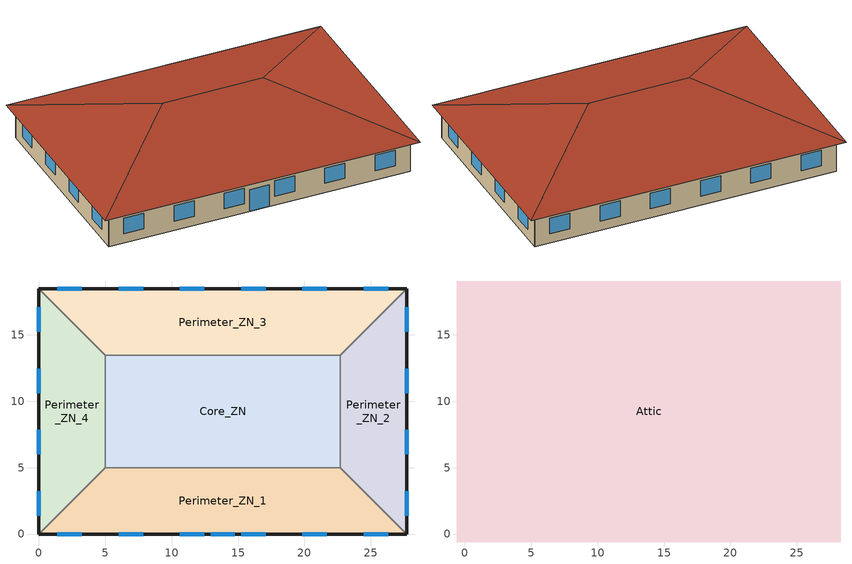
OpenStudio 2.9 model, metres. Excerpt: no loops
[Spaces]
Perimeter_ZN_1
 floor ground: 22.69,5 27.69,0 0,0 5,5 z0
 wall outside: 0,0 27.69,0 z0:3.05
 wall to Perimeter_ZN_4: 5,5 0,0 z0:3.05
 wall to Core_ZN: 22.69,5 5,5 z0:3.05
 wall to Perimeter_ZN_2: 27.69,0 22.69,5 z0:3.05
 window: 1.39,0 3.22,0 / 19.85,0 21.68,0 / 15.24,0 17.07,0 / 6.01,0 7.84,0 / 10.62,0 12.45,0 / 24.47,0 26.3,0 z0.9:2.42; 12.93,0 14.76,0 z0:2.13
Perimeter_ZN_2
 floor ground: 27.69,18.46 27.69,0 22.69,5 22.69,13.46 z0
 wall outside: 27.69,0 27.69,18.46 z0:3.05
 wall to Perimeter_ZN_3: 27.69,18.46 22.69,13.46 z0:3.05
 wall to Core_ZN: 22.69,13.46 22.69,5 z0:3.05
 window: 27.69,1.39 27.69,3.22 / 27.69,10.62 27.69,12.45 / 27.69,15.24 27.69,17.07 / 27.69,6.01 27.69,7.84 z0.9:2.42
Perimeter_ZN_3
 floor ground: 27.69,18.46 22.69,13.46 5,13.46 0,18.46 z0
 wall outside: 27.69,18.46 0,18.46 z0:3.05
 wall to Core_ZN: 5,13.46 22.69,13.46 z0:3.05
 wall to Perimeter_ZN_4: 0,18.46 5,13.46 z0:3.05
 window: 21.68,18.46 19.85,18.46 / 7.84,18.46 6.01,18.46 / 17.07,18.46 15.24,18.46 / 12.45,18.46 10.62,18.46 / 26.3,18.46 24.47,18.46 / 3.22,18.46 1.39,18.46 z0.9:2.42
Perimeter_ZN_4
 floor ground: 0,18.46 5,13.46 5,5 0,0 z0
 wall outside: 0,18.46 0,0 z0:3.05
 wall to Core_ZN: 5,5 5,13.46 z0:3.05
 window: 0,3.22 0,1.39 / 0,12.45 0,10.62 / 0,7.84 0,6.01 / 0,17.07 0,15.24 z0.9:2.42
Core_ZN
 floor ground: 22.69,13.46 22.69,5 5,5 5,13.46 z0
Attic
 floor outside: 28.29,19.06 27.69,18.46 0,18.46 -0.6,19.06 z3.05; -0.6,19.06 0,18.46 0,0 -0.6,-0.6 z3.05; 28.29,19.06 28.29,-0.6 27.69,0 27.69,18.46 z3.05; 27.69,0 28.29,-0.6 -0.6,-0.6 0,0 z3.05
 floor to Perimeter_ZN_4: 0,18.46 5,13.46 5,5 0,0 z3.05
 floor to Perimeter_ZN_1: 22.69,5 27.69,0 0,0 5,5 z3.05
 floor to Perimeter_ZN_2: 27.69,18.46 27.69,0 22.69,5 22.69,13.46 z3.05
 floor to Core_ZN: 22.69,13.46 22.69,5 5,5 5,13.46 z3.05
 floor to Perimeter_ZN_3: 27.69,18.46 22.69,13.46 5,13.46 0,18.46 z3.05
 roof outside: 18.46,9.23,6.33 28.29,-0.6,3.05 28.29,19.06,3.05; 18.46,9.23,6.33 28.29,19.06,3.05 -0.6,19.06,3.05 9.23,9.23,6.33; 9.23,9.23,6.33 -0.6,-0.6,3.05 28.29,-0.6,3.05 18.46,9.23,6.33; 9.23,9.23,6.33 -0.6,19.06,3.05 -0.6,-0.6,3.05
[Site]
Chicago Ohare Intl Ap_IL_USA: Latitude {deg}=41.98; Longitude {deg}=-87.92; Time Zone {hr}=-6; Elevation {m}=201; Terrain=City
[Building]
-SmallOffice-ASHRAE 169-2006-5A created: 2020-04-09 16:01:02 -0600: North Axis {deg}=0; Default Construction Set=Res 90.1-2010 - Office - ASHRAE 169-2013-5A; Standards Number of Stories=1; Standards Number of Above Ground Stories=1; Standards Building Type=Office
[ClimateZones]
Climate Zone Institution Name 1=ASHRAE; Climate Zone Document Name 1=ANSI/ASHRAE Standard 169; Climate Zone Document Year 1=2006; Climate Zone Value 1=5A; Climate Zone Institution Name 2=CEC; Climate Zone Document Name 2=California Climate Zone Descriptions; Climate Zone Document Year 2=1995
[Site:WaterMainsTemperature]
Calculation Method=Correlation; Annual Average Outdoor Air Temperature {C}=9.925; Maximum Difference In Monthly Average Outdoor Air Temperatures {deltaC}=28.7
[SizingPeriod:DesignDay] Barometric Pressure {Pa}=98934; Sky Clearness=0; Rain Indicator=0; Snow Indicator=0; Day of Month=21; Daylight Saving Time Indicator=0; Humidity Indicating Type=Wetbulb; Dry-Bulb Temperature Range Modifier Type=DefaultMultipliers
Name | Maximum Dry-Bulb Temperature {C} | Daily Dry-Bulb Temperature Range {deltaC} | Humidity Indicating Conditions at Maximum Dry-Bulb | Wind Speed {m/s} | Wind Direction {deg} | Month | Day Type | Solar Model Indicator | ASHRAE Taub | ASHRAE Taud
Chicago Ohare Intl Ap Ann Clg .4% Condns DB=>MWB | 33.3 | 10.5 | 23.7 | 5.2 | 230 | 7 | SummerDesignDay | ASHRAETau | 0.455 | 2.05
Chicago Ohare Intl Ap Ann Htg 99.6% Condns DB | -20 | 0 | -20 | 4.9 | 270 | 1 | WinterDesignDay | ASHRAEClearSky
[Site:GroundTemperature:BuildingSurface]
19.527, 19.502, 19.536, 19.598, 20.002, 21.64, 22.225, 22.375, 21.449, 20.121, 19.802, 19.633
[Material:NoMass] Thermal Absorptance=0.9; Solar Absorptance=0.7
Name | Roughness | Thermal Resistance {m2-K/W} | Visible Absorptance
CP02 CARPET PAD | VeryRough | 0.21648 | 0.8
Typical Carpet Pad | Smooth | 0.21648 | 0.8
Typical Insulation R-10.94 | Smooth | 1.92744 | 0.7
Typical Insulation R-8.72 | Smooth | 1.53614 | 0.7
Typical Insulation R-19.72 | Smooth | 3.4722 | 0.7
Typical Insulation R-0.58 1 | Smooth | 0.101875 | 0.7
Typical Insulation R-1.15 1 | Smooth | 0.202527 | 0.7
[Material]
Name | Roughness | Thickness {m} | Conductivity {W/m-K} | Density {kg/m3} | Specific Heat {J/kg-K} | Thermal Absorptance | Solar Absorptance | Visible Absorptance
100mm Normalweight concrete floor | MediumSmooth | 0.1016 | 2.31 | 2322 | 832
G01 13mm gypsum board | Smooth | 0.0127 | 0.16 | 800 | 1090 | 0.9 | 0.7 | 0.5
4 in. Normalweight Concrete Floor | MediumRough | 0.1016 | 2.31 | 2322 | 832 | 0.9 | 0.7 | 0.7
6 in. Normalweight Concrete Floor | MediumRough | 0.1524 | 2.31 | 2322 | 832 | 0.9 | 0.7 | 0.7
8 in. Concrete Block Basement Wall | MediumRough | 0.2032 | 1.326 | 1842 | 912 | 0.9 | 0.7 | 0.7
F08 Metal surface; Metal Roof Surface | Smooth | 0.0008 | 45.28 | 7824 | 500 | 0.9 | 0.7 | 0.7
G05 25mm wood | MediumSmooth | 0.0254 | 0.15 | 608 | 1630 | 0.9 | 0.5 | 0.5
Std Wood 6inch | MediumSmooth | 0.15 | 0.12 | 540 | 1210 | 0.9 | 0.7 | 0.7
1IN Stucco | Smooth | 0.0253 | 0.6918 | 1858 | 837 | 0.9 | 0.7 | 0.92
8IN CONCRETE HW RefBldg | Rough | 0.2032 | 1.311 | 2240 | 836.8 | 0.9 | 0.7 | 0.7
1/2IN Gypsum | Smooth | 0.0127 | 0.16 | 784.9 | 830 | 0.9 | 0.4 | 0.4
Roof Membrane | VeryRough | 0.0095 | 0.16 | 1121.29 | 1460 | 0.9 | 0.7 | 0.7
[Construction]
Typical Interior Floor: 100mm Normalweight concrete floor, CP02 CARPET PAD
Typical Interior Wall: G01 13mm gypsum board, G01 13mm gypsum board
Typical Interior Ceiling: CP02 CARPET PAD, 100mm Normalweight concrete floor
Typical Insulated Carpeted 6in Slab Floor: 6 in. Normalweight Concrete Floor, Typical Carpet Pad
Typical Insulated Basement Mass Wall: 8 in. Concrete Block Basement Wall
U 0.52 SHGC 0.40 Dbl Ref-D Clr 6mm/13mm Air: REF D CLEAR 6MM, AIR 13MM, CLEAR 6MM
U 0.72 SHGC 0.25 Sgl Ref-B-M Tint 6mm: REF B TINT MID 6MM
U 1.17 SHGC 0.49 Sgl Ref-D Clr 6mm: REF D CLEAR 6MM
Typical Interior Window: Clear 3mm
Typical Interior Door; Typical Interior Partition: G05 25mm wood
InteriorFurnishings: Std Wood 6inch
Typical Insulated Exterior Mass Floor R-13.51: Typical Insulation R-10.94, 4 in. Normalweight Concrete Floor, Typical Carpet Pad
Typical Insulated Exterior Mass Wall R-11.11: 1IN Stucco, 8IN CONCRETE HW RefBldg, Typical Insulation R-8.72, 1/2IN Gypsum
Typical IEAD Roof R-20.83: Roof Membrane, Typical Insulation R-19.72, Metal Roof Surface
Typical Insulated Metal Door R-1.43 1: F08 Metal surface, Typical Insulation R-0.58 1
Typical Overhead Door R-2.0 1: Typical Insulation R-1.15 1
[WindowMaterial:Glazing] Optical Data Type=SpectralAverage; Infrared Transmittance at Normal Incidence=0; Front Side Infrared Hemispherical Emissivity=0.84; Conductivity {W/m-K}=0.9; Dirt Correction Factor for Solar and Visible Transmittance=1; Solar Diffusing=No
Name | Thickness {m} | Solar Transmittance at Normal Incidence | Front Side Solar Reflectance at Normal Incidence | Back Side Solar Reflectance at Normal Incidence | Visible Transmittance at Normal Incidence | Front Side Visible Reflectance at Normal Incidence | Back Side Visible Reflectance at Normal Incidence | Back Side Infrared Hemispherical Emissivity
REF D CLEAR 6MM | 0.006 | 0.429 | 0.308 | 0.379 | 0.334 | 0.453 | 0.505 | 0.82
CLEAR 6MM | 0.006 | 0.775 | 0.071 | 0.071 | 0.881 | 0.08 | 0.08 | 0.84
REF B TINT MID 6MM | 0.006 | 0.1 | 0.11 | 0.41 | 0.13 | 0.1 | 0.32 | 0.45
Clear 3mm | 0.003 | 0.837 | 0.075 | 0.075 | 0.898 | 0.081 | 0.081 | 0.84
[WindowMaterial:Gas]
AIR 13MM: Gas Type=Air; Thickness {m}=0.0127
[DefaultConstructionSet]
Res 90.1-2010 - Office - ASHRAE 169-2013-5A: Default Exterior Surface Constructions=Default Surface Constructions 7; Default Interior Surface Constructions=Default Surface Constructions 8; Default Ground Contact Surface Constructions=Default Surface Constructions 9; Default Exterior SubSurface Constructions=Default Sub Surface Constructions 5; Default Interior SubSurface Constructions=Default Sub Surface Constructions 6; Interior Partition Construction=Typical Interior Partition
[DefaultSurfaceConstructions]
Name | Floor Construction | Wall Construction | Roof Ceiling Construction
Default Surface Constructions 7 | Typical Insulated Exterior Mass Floor R-13.51 | Typical Insulated Exterior Mass Wall R-11.11 | Typical IEAD Roof R-20.83
Default Surface Constructions 8 | Typical Interior Floor | Typical Interior Wall | Typical Interior Ceiling
Default Surface Constructions 9 | Typical Insulated Carpeted 6in Slab Floor | Typical Insulated Basement Mass Wall
[DefaultSubSurfaceConstructions]
Name | Fixed Window Construction | Operable Window Construction | Door Construction | Glass Door Construction | Overhead Door Construction | Skylight Construction | Tubular Daylight Dome Construction | Tubular Daylight Diffuser Construction
Default Sub Surface Constructions 5 | U 0.52 SHGC 0.40 Dbl Ref-D Clr 6mm/13mm Air | U 0.52 SHGC 0.40 Dbl Ref-D Clr 6mm/13mm Air | Typical Insulated Metal Door R-1.43 1 | U 0.72 SHGC 0.25 Sgl Ref-B-M Tint 6mm | Typical Overhead Door R-2.0 1 | U 1.17 SHGC 0.49 Sgl Ref-D Clr 6mm | Typical Interior Window | Typical Interior Window
Default Sub Surface Constructions 6 | Typical Interior Window | Typical Interior Window | Typical Interior Door
[Space]
Name | Space Type | Building Story | Thermal Zone | Part of Total Floor Area
Perimeter_ZN_1 | Office WholeBuilding - Sm Office - 90.1-2010 | Building Story 1 | Perimeter_ZN_1 ZN | Yes
Attic | Office Attic - 90.1-2010 |  | Attic ZN | No
Perimeter_ZN_2 | Office WholeBuilding - Sm Office - 90.1-2010 | Building Story 1 | Perimeter_ZN_2 ZN | Yes
Perimeter_ZN_3 | Office WholeBuilding - Sm Office - 90.1-2010 | Building Story 1 | Perimeter_ZN_3 ZN | Yes
Perimeter_ZN_4 | Office WholeBuilding - Sm Office - 90.1-2010 | Building Story 1 | Perimeter_ZN_4 ZN | Yes
Core_ZN | Office WholeBuilding - Sm Office - 90.1-2010 | Building Story 1 | Core_ZN ZN | Yes
[BuildingStory]
Building Story 1: Nominal Z Coordinate {m}=0
[SpaceType] Standards Building Type=Office
Name | Default Schedule Set | Design Specification Outdoor Air Object | Standards Space Type
Office WholeBuilding - Sm Office - 90.1-2010 | Office WholeBuilding - Sm Office Schedule Set | Office WholeBuilding - Sm Office Ventilation | WholeBuilding - Sm Office
Office Attic - 90.1-2010 | Office Attic Schedule Set | Office Attic Ventilation | Attic
[Lights:Definition]
Office WholeBuilding - Sm Office Lights Definition 1: Design Level Calculation Method=Watts/Area; Watts per Space Floor Area {W/m2}=9.68752; Fraction Radiant=0.7; Fraction Visible=0.2
[ThermalZone] Use Ideal Air Loads=No
Name | Thermostat | Primary Daylighting Control | Fraction of Zone Controlled by Primary Daylighting Control | Secondary Daylighting Control | Fraction of Zone Controlled by Secondary Daylighting Control
Attic ZN
Core_ZN ZN | Office WholeBuilding - Sm Office - 90.1-2010 Thermostat 6
Perimeter_ZN_1 ZN | Office WholeBuilding - Sm Office - 90.1-2010 Thermostat 7 | Perimeter_ZN_1 Daylt Sensor 1 | 0.02 | Perimeter_ZN_1 Daylt Sensor 2 | 0.1
Perimeter_ZN_2 ZN | Office WholeBuilding - Sm Office - 90.1-2010 Thermostat 9 | Perimeter_ZN_2 Daylt Sensor 1 | 0.06 | Perimeter_ZN_2 Daylt Sensor 2 | 0.15
Perimeter_ZN_3 ZN | Office WholeBuilding - Sm Office - 90.1-2010 Thermostat 5 | Perimeter_ZN_3 Daylt Sensor 1 | 0.1 | Perimeter_ZN_3 Daylt Sensor 2 | 0.02
Perimeter_ZN_4 ZN | Office WholeBuilding - Sm Office - 90.1-2010 Thermostat 8 | Perimeter_ZN_4 Daylt Sensor 1 | 0.06 | Perimeter_ZN_4 Daylt Sensor 2 | 0.15
[Sizing:Zone]
Attic ZN: Zone Cooling Design Supply Air Temperature Input Method=SupplyAirTemperature; Zone Cooling Design Supply Air Temperature {C}=14; Zone Cooling Design Supply Air Temperature Difference {deltaC}=11.11; Zone Heating Design Supply Air Temperature Input Method=SupplyAirTemperature; Zone Heating Design Supply Air Temperature {C}=40; Zone Heating Design Supply Air Temperature Difference {deltaC}=11.11; Zone Cooling Design Supply Air Humidity Ratio {kg-H2O/kg-air}=0.0085; Zone Heating Design Supply Air Humidity Ratio {kg-H2O/kg-air}=0.008; Cooling Design Air Flow Method=DesignDay; Heating Design Air Flow Method=DesignDay; Account for Dedicated Outdoor Air System=No; Dedicated Outdoor Air System Control Strategy=NeutralSupplyAir; Dedicated Outdoor Air Low Setpoint Temperature for Design {C}=autosize; Dedicated Outdoor Air High Setpoint Temperature for Design {C}=autosize
[AvailabilityManager:NightCycle] Control Type=CycleOnAny; Thermostat Tolerance {deltaC}=1; Cycling Run Time {s}=1800
Availability Manager Night Cycle 1; Availability Manager Night Cycle 2; Availability Manager Night Cycle 3; Availability Manager Night Cycle 4; Availability Manager Night Cycle 5; Availability Manager Night Cycle 6
[InternalMass:Definition]
Internal Mass Definition 1: Construction=InteriorFurnishings; Design Level Calculation Method=SurfaceArea/Area; Surface Area per Space Floor Area=2
[InternalMass] Internal Mass Definition=Internal Mass Definition 1; Multiplier=1
Name | Space or SpaceType
Perimeter_ZN_1 Mass | Perimeter_ZN_1
Attic Mass | Attic
Perimeter_ZN_2 Mass | Perimeter_ZN_2
Perimeter_ZN_3 Mass | Perimeter_ZN_3
Perimeter_ZN_4 Mass | Perimeter_ZN_4
Core_ZN Mass | Core_ZN
[Exterior:Lights:Definition]
Name | Design Level {W}
Occ Sensing Exterior Lights Def | 861.3
NonDimming Exterior Lights Def | 50.7
[Exterior:Lights] Control Option=AstronomicalClock
Name | Exterior Lights Definition | Schedule
Occ Sensing Exterior Lights Def | Occ Sensing Exterior Lights Def | OfficeSmall Exterior_lighting_schedule_b
NonDimming Exterior Lights Def | NonDimming Exterior Lights Def | OfficeSmall Exterior_lighting_schedule_a
[Daylighting:Control] Position Z-Coordinate {m}=0.762; Illuminance Setpoint {lux}=500; Lighting Control Type=Stepped; Minimum Input Power Fraction for Continuous Dimming Control=0.3; Minimum Light Output Fraction for Continuous Dimming Control=0.2; Number of Stepped Control Steps=3; Probability Lighting will be Reset When Needed in Manual Stepped Control=1; Maximum Allowable Discomfort Glare Index=22
Name | Space | Position X-Coordinate {m} | Position Y-Coordinate {m}
Perimeter_ZN_1 Daylt Sensor 1 | Perimeter_ZN_1 | 3.3236 | 1.6002
Perimeter_ZN_1 Daylt Sensor 2 | Perimeter_ZN_1 | 8.9611 | 1.6002
Perimeter_ZN_2 Daylt Sensor 1 | Perimeter_ZN_2 | 26.0898 | 3.3236
Perimeter_ZN_2 Daylt Sensor 2 | Perimeter_ZN_2 | 26.0898 | 9.23
Perimeter_ZN_3 Daylt Sensor 1 | Perimeter_ZN_3 | 13.8684 | 16.8598
Perimeter_ZN_3 Daylt Sensor 2 | Perimeter_ZN_3 | 24.3664 | 16.8598
Perimeter_ZN_4 Daylt Sensor 1 | Perimeter_ZN_4 | 1.6002 | 15.1364
Perimeter_ZN_4 Daylt Sensor 2 | Perimeter_ZN_4 | 1.6002 | 9.2446
[People:Definition]
Office WholeBuilding - Sm Office People Definition 1: Number of People Calculation Method=People/Area; People per Space Floor Area {person/m2}=0.0602779; Fraction Radiant=0.3
[People]
Office WholeBuilding - Sm Office People: People Definition=Office WholeBuilding - Sm Office People Definition 1; Space or SpaceType=Office WholeBuilding - Sm Office - 90.1-2010; Work Efficiency Schedule=Work Efficiency Schedule; Clothing Insulation Schedule=Clothing Schedule; Air Velocity Schedule=Air Velocity Schedule; Multiplier=1
[Lights]
Office WholeBuilding - Sm Office Lights: Lights Definition=Office WholeBuilding - Sm Office Lights Definition 1; Space or SpaceType=Office WholeBuilding - Sm Office - 90.1-2010; Fraction Replaceable=1
[ElectricEquipment:Definition]
Office WholeBuilding - Sm Office Elec Equip Definition 1: Design Level Calculation Method=Watts/Area; Watts per Space Floor Area {W/m2}=6.78126; Fraction Radiant=0.5
[ElectricEquipment]
Office WholeBuilding - Sm Office Elec Equip: Electric Equipment Definition=Office WholeBuilding - Sm Office Elec Equip Definition 1; Space or SpaceType=Office WholeBuilding - Sm Office - 90.1-2010
[DesignSpecification:OutdoorAir] Outdoor Air Flow per Person {m3/s-person}=0; Outdoor Air Flow Air Changes per Hour {1/hr}=0
Name | Outdoor Air Method | Outdoor Air Flow per Floor Area {m3/s-m2} | Outdoor Air Flow Rate {m3/s} | Outdoor Air Flow Rate Fraction Schedule
Office WholeBuilding - Sm Office Ventilation | Sum | 0.0004318 | 0 | Always On Schedule
Office Attic Ventilation |  | 0
[DefaultScheduleSet]
Name | Number of People Schedule | People Activity Level Schedule | Lighting Schedule | Electric Equipment Schedule | Infiltration Schedule
Office WholeBuilding - Sm Office Schedule Set | OfficeSmall BLDG_OCC_SCH | OfficeSmall ACTIVITY_SCH | OfficeSmall BLDG_LIGHT_SCH_2010 | OfficeSmall BLDG_EQUIP_SCH_2010 | OfficeSmall INFIL_QUARTER_ON_SCH
Office Attic Schedule Set |  |  |  |  | OfficeLarge INFIL_SCH_PNNL
[SpaceInfiltration:DesignFlowRate] Schedule=Always On Discrete; Design Flow Rate Calculation Method=Flow/ExteriorArea; Flow per Exterior Surface Area {m3/s-m2}=0.000569573; Constant Term Coefficient=0; Temperature Term Coefficient=0; Velocity Term Coefficient=0.224; Velocity Squared Term Coefficient=0
Name | Space or SpaceType
Perimeter_ZN_1 Infiltration | Perimeter_ZN_1
Perimeter_ZN_2 Infiltration | Perimeter_ZN_2
Perimeter_ZN_3 Infiltration | Perimeter_ZN_3
Perimeter_ZN_4 Infiltration | Perimeter_ZN_4
[ThermostatSetpoint:DualSetpoint]
Name | Heating Setpoint Temperature Schedule | Cooling Setpoint Temperature Schedule
Office WholeBuilding - Sm Office - 90.1-2010 Thermostat 5 | OfficeSmall HTGSETP_SCH_NO_OPTIMUM 1 | OfficeSmall CLGSETP_SCH_NO_OPTIMUM 1
Office WholeBuilding - Sm Office - 90.1-2010 Thermostat 6 | OfficeSmall HTGSETP_SCH_NO_OPTIMUM 2 | OfficeSmall CLGSETP_SCH_NO_OPTIMUM 2
Office WholeBuilding - Sm Office - 90.1-2010 Thermostat 7 | OfficeSmall HTGSETP_SCH_NO_OPTIMUM 3 | OfficeSmall CLGSETP_SCH_NO_OPTIMUM 3
Office WholeBuilding - Sm Office - 90.1-2010 Thermostat 8 | OfficeSmall HTGSETP_SCH_NO_OPTIMUM 4 | OfficeSmall CLGSETP_SCH_NO_OPTIMUM 4
Office WholeBuilding - Sm Office - 90.1-2010 Thermostat 9 | OfficeSmall HTGSETP_SCH_NO_OPTIMUM 5 | OfficeSmall CLGSETP_SCH_NO_OPTIMUM 5
[Schedule:Ruleset]
Name | Default Day Schedule | Summer Design Day Schedule | Winter Design Day Schedule
OfficeLarge INFIL_SCH_PNNL | OfficeLarge INFIL_SCH_PNNL Default | OfficeLarge INFIL_SCH_PNNL Summer Design Day | OfficeLarge INFIL_SCH_PNNL Winter Design Day
Clothing Schedule | Clothing Schedule Default Winter Clothes
Air Velocity Schedule | Air Velocity Schedule Default
Work Efficiency Schedule | Work Efficiency Schedule Default
OfficeSmall BLDG_OCC_SCH | OfficeSmall BLDG_OCC_SCH Default | OfficeSmall BLDG_OCC_SCH Summer Design Day | OfficeSmall BLDG_OCC_SCH Winter Design Day
OfficeSmall ACTIVITY_SCH | OfficeSmall ACTIVITY_SCH Default | OfficeSmall ACTIVITY_SCH Summer Design Day | OfficeSmall ACTIVITY_SCH Winter Design Day
OfficeSmall BLDG_LIGHT_SCH_2010 | OfficeSmall BLDG_LIGHT_SCH_2010 Default | OfficeSmall BLDG_LIGHT_SCH_2010 Summer Design Day | OfficeSmall BLDG_LIGHT_SCH_2010 Winter Design Day
OfficeSmall BLDG_EQUIP_SCH_2010 | OfficeSmall BLDG_EQUIP_SCH_2010 Default | OfficeSmall BLDG_EQUIP_SCH_2010 Summer Design Day | OfficeSmall BLDG_EQUIP_SCH_2010 Winter Design Day
OfficeSmall INFIL_QUARTER_ON_SCH | OfficeSmall INFIL_QUARTER_ON_SCH Default | OfficeSmall INFIL_QUARTER_ON_SCH Summer Design Day | OfficeSmall INFIL_QUARTER_ON_SCH Winter Design Day
OfficeSmall Exterior_lighting_schedule_b | OfficeSmall Exterior_lighting_schedule_b Default | OfficeSmall Exterior_lighting_schedule_b Summer Design Day | OfficeSmall Exterior_lighting_schedule_b Winter Design Day
OfficeSmall Exterior_lighting_schedule_a | OfficeSmall Exterior_lighting_schedule_a Default | OfficeSmall Exterior_lighting_schedule_a Summer Design Day | OfficeSmall Exterior_lighting_schedule_a Winter Design Day
Always On Schedule | Always Off Schedule Day
OfficeSmall HTGSETP_SCH_NO_OPTIMUM 1 | OfficeSmall HTGSETP_SCH_NO_OPTIMUM Default 1 | OfficeSmall HTGSETP_SCH_NO_OPTIMUM Summer Design Day 1 | OfficeSmall HTGSETP_SCH_NO_OPTIMUM Winter Design Day 1
OfficeSmall CLGSETP_SCH_NO_OPTIMUM 1 | OfficeSmall CLGSETP_SCH_NO_OPTIMUM Default 1 | OfficeSmall CLGSETP_SCH_NO_OPTIMUM Summer Design Day 1 | OfficeSmall CLGSETP_SCH_NO_OPTIMUM Winter Design Day 1
OfficeSmall HTGSETP_SCH_NO_OPTIMUM 2 | OfficeSmall HTGSETP_SCH_NO_OPTIMUM Default 2 | OfficeSmall HTGSETP_SCH_NO_OPTIMUM Summer Design Day 2 | OfficeSmall HTGSETP_SCH_NO_OPTIMUM Winter Design Day 2
OfficeSmall CLGSETP_SCH_NO_OPTIMUM 2 | OfficeSmall CLGSETP_SCH_NO_OPTIMUM Default 2 | OfficeSmall CLGSETP_SCH_NO_OPTIMUM Summer Design Day 2 | OfficeSmall CLGSETP_SCH_NO_OPTIMUM Winter Design Day 2
OfficeSmall HTGSETP_SCH_NO_OPTIMUM 3 | OfficeSmall HTGSETP_SCH_NO_OPTIMUM Default 3 | OfficeSmall HTGSETP_SCH_NO_OPTIMUM Summer Design Day 3 | OfficeSmall HTGSETP_SCH_NO_OPTIMUM Winter Design Day 3
OfficeSmall CLGSETP_SCH_NO_OPTIMUM 3 | OfficeSmall CLGSETP_SCH_NO_OPTIMUM Default 3 | OfficeSmall CLGSETP_SCH_NO_OPTIMUM Summer Design Day 3 | OfficeSmall CLGSETP_SCH_NO_OPTIMUM Winter Design Day 3
OfficeSmall HTGSETP_SCH_NO_OPTIMUM 4 | OfficeSmall HTGSETP_SCH_NO_OPTIMUM Default 4 | OfficeSmall HTGSETP_SCH_NO_OPTIMUM Summer Design Day 4 | OfficeSmall HTGSETP_SCH_NO_OPTIMUM Winter Design Day 4
OfficeSmall CLGSETP_SCH_NO_OPTIMUM 4 | OfficeSmall CLGSETP_SCH_NO_OPTIMUM Default 4 | OfficeSmall CLGSETP_SCH_NO_OPTIMUM Summer Design Day 4 | OfficeSmall CLGSETP_SCH_NO_OPTIMUM Winter Design Day 4
OfficeSmall HTGSETP_SCH_NO_OPTIMUM 5 | OfficeSmall HTGSETP_SCH_NO_OPTIMUM Default 5 | OfficeSmall HTGSETP_SCH_NO_OPTIMUM Summer Design Day 5 | OfficeSmall HTGSETP_SCH_NO_OPTIMUM Winter Design Day 5
OfficeSmall CLGSETP_SCH_NO_OPTIMUM 5 | OfficeSmall CLGSETP_SCH_NO_OPTIMUM Default 5 | OfficeSmall CLGSETP_SCH_NO_OPTIMUM Summer Design Day 5 | OfficeSmall CLGSETP_SCH_NO_OPTIMUM Winter Design Day 5
[Schedule:Day]
OfficeLarge INFIL_SCH_PNNL Default; Clothing Schedule Default Winter Clothes; OfficeSmall BLDG_OCC_SCH Summer Design Day; OfficeSmall BLDG_LIGHT_SCH_2010 Summer Design Day; OfficeSmall BLDG_EQUIP_SCH_2010 Summer Design Day; OfficeSmall INFIL_QUARTER_ON_SCH Default; Always Off Schedule Day: 24, 0, 1
OfficeLarge INFIL_SCH_PNNL Summer Design Day; OfficeLarge INFIL_SCH_PNNL SmrDsn|Wkdy Day: 6, 0, 1, 22, 0, 0.25, 24, 0, 1
OfficeLarge INFIL_SCH_PNNL Winter Design Day; OfficeLarge INFIL_SCH_PNNL WntrDsn|Sat Day: 6, 0, 1, 18, 0, 0.25, 24, 0, 1
Clothing Schedule Summer Clothes: 24, 0, 0.5
Air Velocity Schedule Default: 24, 0, 0.2
Work Efficiency Schedule Default; OfficeSmall BLDG_LIGHT_SCH_2010 Winter Design Day; OfficeSmall BLDG_EQUIP_SCH_2010 Winter Design Day: 24, 0, 0
OfficeSmall BLDG_OCC_SCH Default; OfficeSmall BLDG_OCC_SCH Winter Design Day: 24, 0, 0.001
OfficeSmall BLDG_OCC_SCH Wkdy Day: 6, 0, 0.001, 7, 0, 0.11, 8, 0, 0.21, 12, 0, 1, 13, 0, 0.53, 17, 0, 1, 18, 0, 0.32, 22, 0, 0.11, 23, 0, 0.05, 24, 0, 0.001
OfficeSmall ACTIVITY_SCH Default; OfficeSmall ACTIVITY_SCH Winter Design Day; OfficeSmall ACTIVITY_SCH Summer Design Day: 24, 0, 120
OfficeSmall BLDG_LIGHT_SCH_2010 Default; OfficeSmall BLDG_LIGHT_SCH_2010 Default|Wkdy Day: 5, 0, 0.18, 6, 0, 0.23, 7, 0, 0.187059, 8, 0, 0.341586, 12, 0, 0.73197, 13, 0, 0.65064, 17, 0, 0.73197, 18, 0, 0.496113, 20, 0, 0.341586, 22, 0, 0.260256, 23, 0, 0.187059, 24, 0, 0.18
OfficeSmall BLDG_LIGHT_SCH_2010 Wknd Day: 24, 0, 0.18
OfficeSmall BLDG_EQUIP_SCH_2010 Default; OfficeSmall BLDG_EQUIP_SCH_2010 Default|Wkdy Day: 6, 0, 0.42575, 8, 0, 0.484677, 12, 0, 0.969355, 13, 0, 0.911194, 17, 0, 0.969355, 18, 0, 0.484677, 23, 0, 0.193871, 24, 0, 0.1703
OfficeSmall BLDG_EQUIP_SCH_2010 Wknd Day: 24, 0, 0.1703
OfficeSmall INFIL_QUARTER_ON_SCH Summer Design Day; OfficeSmall INFIL_QUARTER_ON_SCH SmrDsn|Wkdy Day: 7, 0, 1, 19, 0, 0.25, 24, 0, 1
OfficeSmall INFIL_QUARTER_ON_SCH Winter Design Day; OfficeSmall INFIL_QUARTER_ON_SCH WntrDsn|Sat Day: 7, 0, 1, 18, 0, 0.25, 24, 0, 1
OfficeSmall Exterior_lighting_schedule_b Default; OfficeSmall Exterior_lighting_schedule_b Winter Design Day; OfficeSmall Exterior_lighting_schedule_b Summer Design Day: 6, 0, 0.7, 24, 0, 1
OfficeSmall Exterior_lighting_schedule_a Default; OfficeSmall Exterior_lighting_schedule_a Winter Design Day; OfficeSmall Exterior_lighting_schedule_a Summer Design Day: 6, 0, 0, 24, 0, 1
OfficeSmall HTGSETP_SCH_NO_OPTIMUM Default 1; OfficeSmall HTGSETP_SCH_NO_OPTIMUM Summer Design Day 1; Schedule Day 1 with NoOvernightSetback; Schedule Day 1 with NoOvernightSetback 1; OfficeSmall HTGSETP_SCH_NO_OPTIMUM Default 2; OfficeSmall HTGSETP_SCH_NO_OPTIMUM Summer Design Day 2; Schedule Day 1 with NoOvernightSetback 6; Schedule Day 1 with NoOvernightSetback 7; OfficeSmall HTGSETP_SCH_NO_OPTIMUM Default 3; OfficeSmall HTGSETP_SCH_NO_OPTIMUM Summer Design Day 3; Schedule Day 1 with NoOvernightSetback 12; Schedule Day 1 with NoOvernightSetback 13; OfficeSmall HTGSETP_SCH_NO_OPTIMUM Default 4; OfficeSmall HTGSETP_SCH_NO_OPTIMUM Summer Design Day 4; Schedule Day 1 with NoOvernightSetback 18; Schedule Day 1 with NoOvernightSetback 19; OfficeSmall HTGSETP_SCH_NO_OPTIMUM Default 5; OfficeSmall HTGSETP_SCH_NO_OPTIMUM Summer Design Day 5; Schedule Day 1 with NoOvernightSetback 24; Schedule Day 1 with NoOvernightSetback 25: 24, 0, 15.56
OfficeSmall HTGSETP_SCH_NO_OPTIMUM Winter Design Day 1; OfficeSmall HTGSETP_SCH_NO_OPTIMUM Winter Design Day 2; OfficeSmall HTGSETP_SCH_NO_OPTIMUM Winter Design Day 3; OfficeSmall HTGSETP_SCH_NO_OPTIMUM Winter Design Day 4; OfficeSmall HTGSETP_SCH_NO_OPTIMUM Winter Design Day 5: 24, 0, 21.11
OfficeSmall HTGSETP_SCH_NO_OPTIMUM Wkdy Day 1; OfficeSmall HTGSETP_SCH_NO_OPTIMUM Wkdy Day 2; OfficeSmall HTGSETP_SCH_NO_OPTIMUM Wkdy Day 3; OfficeSmall HTGSETP_SCH_NO_OPTIMUM Wkdy Day 4; OfficeSmall HTGSETP_SCH_NO_OPTIMUM Wkdy Day 5: 6, 0, 15.56, 19, 0, 21.11, 24, 0, 15.56
OfficeSmall CLGSETP_SCH_NO_OPTIMUM Default 1; OfficeSmall CLGSETP_SCH_NO_OPTIMUM Winter Design Day 1; Schedule Day 1 with NoOvernightSetback 3; Schedule Day 1 with NoOvernightSetback 4; OfficeSmall CLGSETP_SCH_NO_OPTIMUM Default 2; OfficeSmall CLGSETP_SCH_NO_OPTIMUM Winter Design Day 2; Schedule Day 1 with NoOvernightSetback 9; Schedule Day 1 with NoOvernightSetback 10; OfficeSmall CLGSETP_SCH_NO_OPTIMUM Default 3; OfficeSmall CLGSETP_SCH_NO_OPTIMUM Winter Design Day 3; Schedule Day 1 with NoOvernightSetback 15; Schedule Day 1 with NoOvernightSetback 16; OfficeSmall CLGSETP_SCH_NO_OPTIMUM Default 4; OfficeSmall CLGSETP_SCH_NO_OPTIMUM Winter Design Day 4; Schedule Day 1 with NoOvernightSetback 21; Schedule Day 1 with NoOvernightSetback 22; OfficeSmall CLGSETP_SCH_NO_OPTIMUM Default 5; OfficeSmall CLGSETP_SCH_NO_OPTIMUM Winter Design Day 5; Schedule Day 1 with NoOvernightSetback 27; Schedule Day 1 with NoOvernightSetback 28: 24, 0, 29.44
OfficeSmall CLGSETP_SCH_NO_OPTIMUM Summer Design Day 1; OfficeSmall CLGSETP_SCH_NO_OPTIMUM Summer Design Day 2; OfficeSmall CLGSETP_SCH_NO_OPTIMUM Summer Design Day 3; OfficeSmall CLGSETP_SCH_NO_OPTIMUM Summer Design Day 4; OfficeSmall CLGSETP_SCH_NO_OPTIMUM Summer Design Day 5: 24, 0, 23.89
OfficeSmall CLGSETP_SCH_NO_OPTIMUM Wkdy Day 1; OfficeSmall CLGSETP_SCH_NO_OPTIMUM Wkdy Day 2; OfficeSmall CLGSETP_SCH_NO_OPTIMUM Wkdy Day 3; OfficeSmall CLGSETP_SCH_NO_OPTIMUM Wkdy Day 4; OfficeSmall CLGSETP_SCH_NO_OPTIMUM Wkdy Day 5: 6, 0, 29.44, 18, 0, 23.89, 24, 0, 29.44
Schedule Day 1 with NoOvernightSetback 2; Schedule Day 1 with NoOvernightSetback 8; Schedule Day 1 with NoOvernightSetback 14; Schedule Day 1 with NoOvernightSetback 20; Schedule Day 1 with NoOvernightSetback 26: 6, 0, 21.11, 19, 0, 21.11, 24, 0, 21.11
Schedule Day 1 with NoOvernightSetback 5; Schedule Day 1 with NoOvernightSetback 11; Schedule Day 1 with NoOvernightSetback 17; Schedule Day 1 with NoOvernightSetback 23; Schedule Day 1 with NoOvernightSetback 29: 6, 0, 23.89, 18, 0, 23.89, 24, 0, 23.89
[Schedule:Rule] Date Specification Type=DateRange; Start Day=1
Name | Schedule Ruleset | Rule Order | Day Schedule | Apply Monday | Apply Tuesday | Apply Wednesday | Apply Thursday | Apply Friday | Start Month | End Month | End Day | Apply Saturday | Apply Sunday
Schedule Rule 1 | OfficeLarge INFIL_SCH_PNNL | 1 | OfficeLarge INFIL_SCH_PNNL SmrDsn|Wkdy Day | Yes | Yes | Yes | Yes | Yes | 1 | 12 | 31
Schedule Rule 2 | OfficeLarge INFIL_SCH_PNNL | 0 | OfficeLarge INFIL_SCH_PNNL WntrDsn|Sat Day |  |  |  |  |  | 1 | 12 | 31 | Yes
Schedule Rule 3 | Clothing Schedule | 0 | Clothing Schedule Summer Clothes |  |  |  |  |  | 5 | 9 | 30
Schedule Rule 4 | OfficeSmall BLDG_OCC_SCH | 0 | OfficeSmall BLDG_OCC_SCH Wkdy Day | Yes | Yes | Yes | Yes | Yes | 1 | 12 | 31
Schedule Rule 5 | OfficeSmall BLDG_LIGHT_SCH_2010 | 1 | OfficeSmall BLDG_LIGHT_SCH_2010 Default|Wkdy Day | Yes | Yes | Yes | Yes | Yes | 1 | 12 | 31
Schedule Rule 6 | OfficeSmall BLDG_LIGHT_SCH_2010 | 0 | OfficeSmall BLDG_LIGHT_SCH_2010 Wknd Day |  |  |  |  |  | 1 | 12 | 31 | Yes | Yes
Schedule Rule 7 | OfficeSmall BLDG_EQUIP_SCH_2010 | 1 | OfficeSmall BLDG_EQUIP_SCH_2010 Default|Wkdy Day | Yes | Yes | Yes | Yes | Yes | 1 | 12 | 31
Schedule Rule 8 | OfficeSmall BLDG_EQUIP_SCH_2010 | 0 | OfficeSmall BLDG_EQUIP_SCH_2010 Wknd Day |  |  |  |  |  | 1 | 12 | 31 | Yes | Yes
Schedule Rule 9 | OfficeSmall INFIL_QUARTER_ON_SCH | 1 | OfficeSmall INFIL_QUARTER_ON_SCH SmrDsn|Wkdy Day | Yes | Yes | Yes | Yes | Yes | 1 | 12 | 31
Schedule Rule 10 | OfficeSmall INFIL_QUARTER_ON_SCH | 0 | OfficeSmall INFIL_QUARTER_ON_SCH WntrDsn|Sat Day |  |  |  |  |  | 1 | 12 | 31 | Yes
Schedule Rule 17 | OfficeSmall HTGSETP_SCH_NO_OPTIMUM 1 | 3 | OfficeSmall HTGSETP_SCH_NO_OPTIMUM Wkdy Day 1 | Yes | Yes | Yes | Yes | Yes | 1 | 12 | 31
Schedule Rule 18 | OfficeSmall CLGSETP_SCH_NO_OPTIMUM 1 | 3 | OfficeSmall CLGSETP_SCH_NO_OPTIMUM Wkdy Day 1 | Yes | Yes | Yes | Yes | Yes | 1 | 12 | 31
OfficeSmall HTGSETP_SCH_NO_OPTIMUM Default 1 with new start/end dates | OfficeSmall HTGSETP_SCH_NO_OPTIMUM 1 | 2 | Schedule Day 1 with NoOvernightSetback | Yes | Yes | Yes | Yes | Yes | 1 | 12 | 31 | Yes | Yes
OfficeSmall HTGSETP_SCH_NO_OPTIMUM Default 1 with new start/end dates with new start/end dates | OfficeSmall HTGSETP_SCH_NO_OPTIMUM 1 | 1 | Schedule Day 1 with NoOvernightSetback 1 | Yes | Yes | Yes | Yes | Yes | 1 | 12 | 31 | Yes | Yes
Schedule Rule 17 with new start/end dates | OfficeSmall HTGSETP_SCH_NO_OPTIMUM 1 | 0 | Schedule Day 1 with NoOvernightSetback 2 | Yes | Yes | Yes | Yes | Yes | 1 | 12 | 31 | No | No
OfficeSmall CLGSETP_SCH_NO_OPTIMUM Default 1 with new start/end dates | OfficeSmall CLGSETP_SCH_NO_OPTIMUM 1 | 2 | Schedule Day 1 with NoOvernightSetback 3 | Yes | Yes | Yes | Yes | Yes | 1 | 12 | 31 | Yes | Yes
OfficeSmall CLGSETP_SCH_NO_OPTIMUM Default 1 with new start/end dates with new start/end dates | OfficeSmall CLGSETP_SCH_NO_OPTIMUM 1 | 1 | Schedule Day 1 with NoOvernightSetback 4 | Yes | Yes | Yes | Yes | Yes | 1 | 12 | 31 | Yes | Yes
Schedule Rule 18 with new start/end dates | OfficeSmall CLGSETP_SCH_NO_OPTIMUM 1 | 0 | Schedule Day 1 with NoOvernightSetback 5 | Yes | Yes | Yes | Yes | Yes | 1 | 12 | 31 | No | No
Schedule Rule 19 | OfficeSmall HTGSETP_SCH_NO_OPTIMUM 2 | 3 | OfficeSmall HTGSETP_SCH_NO_OPTIMUM Wkdy Day 2 | Yes | Yes | Yes | Yes | Yes | 1 | 12 | 31
Schedule Rule 20 | OfficeSmall CLGSETP_SCH_NO_OPTIMUM 2 | 3 | OfficeSmall CLGSETP_SCH_NO_OPTIMUM Wkdy Day 2 | Yes | Yes | Yes | Yes | Yes | 1 | 12 | 31
OfficeSmall HTGSETP_SCH_NO_OPTIMUM Default 2 with new start/end dates | OfficeSmall HTGSETP_SCH_NO_OPTIMUM 2 | 2 | Schedule Day 1 with NoOvernightSetback 6 | Yes | Yes | Yes | Yes | Yes | 1 | 12 | 31 | Yes | Yes
OfficeSmall HTGSETP_SCH_NO_OPTIMUM Default 2 with new start/end dates with new start/end dates | OfficeSmall HTGSETP_SCH_NO_OPTIMUM 2 | 1 | Schedule Day 1 with NoOvernightSetback 7 | Yes | Yes | Yes | Yes | Yes | 1 | 12 | 31 | Yes | Yes
Schedule Rule 19 with new start/end dates | OfficeSmall HTGSETP_SCH_NO_OPTIMUM 2 | 0 | Schedule Day 1 with NoOvernightSetback 8 | Yes | Yes | Yes | Yes | Yes | 1 | 12 | 31 | No | No
OfficeSmall CLGSETP_SCH_NO_OPTIMUM Default 2 with new start/end dates | OfficeSmall CLGSETP_SCH_NO_OPTIMUM 2 | 2 | Schedule Day 1 with NoOvernightSetback 9 | Yes | Yes | Yes | Yes | Yes | 1 | 12 | 31 | Yes | Yes
OfficeSmall CLGSETP_SCH_NO_OPTIMUM Default 2 with new start/end dates with new start/end dates | OfficeSmall CLGSETP_SCH_NO_OPTIMUM 2 | 1 | Schedule Day 1 with NoOvernightSetback 10 | Yes | Yes | Yes | Yes | Yes | 1 | 12 | 31 | Yes | Yes
Schedule Rule 20 with new start/end dates | OfficeSmall CLGSETP_SCH_NO_OPTIMUM 2 | 0 | Schedule Day 1 with NoOvernightSetback 11 | Yes | Yes | Yes | Yes | Yes | 1 | 12 | 31 | No | No
Schedule Rule 21 | OfficeSmall HTGSETP_SCH_NO_OPTIMUM 3 | 3 | OfficeSmall HTGSETP_SCH_NO_OPTIMUM Wkdy Day 3 | Yes | Yes | Yes | Yes | Yes | 1 | 12 | 31
Schedule Rule 22 | OfficeSmall CLGSETP_SCH_NO_OPTIMUM 3 | 3 | OfficeSmall CLGSETP_SCH_NO_OPTIMUM Wkdy Day 3 | Yes | Yes | Yes | Yes | Yes | 1 | 12 | 31
OfficeSmall HTGSETP_SCH_NO_OPTIMUM Default 3 with new start/end dates | OfficeSmall HTGSETP_SCH_NO_OPTIMUM 3 | 2 | Schedule Day 1 with NoOvernightSetback 12 | Yes | Yes | Yes | Yes | Yes | 1 | 12 | 31 | Yes | Yes
OfficeSmall HTGSETP_SCH_NO_OPTIMUM Default 3 with new start/end dates with new start/end dates | OfficeSmall HTGSETP_SCH_NO_OPTIMUM 3 | 1 | Schedule Day 1 with NoOvernightSetback 13 | Yes | Yes | Yes | Yes | Yes | 1 | 12 | 31 | Yes | Yes
Schedule Rule 21 with new start/end dates | OfficeSmall HTGSETP_SCH_NO_OPTIMUM 3 | 0 | Schedule Day 1 with NoOvernightSetback 14 | Yes | Yes | Yes | Yes | Yes | 1 | 12 | 31 | No | No
OfficeSmall CLGSETP_SCH_NO_OPTIMUM Default 3 with new start/end dates | OfficeSmall CLGSETP_SCH_NO_OPTIMUM 3 | 2 | Schedule Day 1 with NoOvernightSetback 15 | Yes | Yes | Yes | Yes | Yes | 1 | 12 | 31 | Yes | Yes
OfficeSmall CLGSETP_SCH_NO_OPTIMUM Default 3 with new start/end dates with new start/end dates | OfficeSmall CLGSETP_SCH_NO_OPTIMUM 3 | 1 | Schedule Day 1 with NoOvernightSetback 16 | Yes | Yes | Yes | Yes | Yes | 1 | 12 | 31 | Yes | Yes
Schedule Rule 22 with new start/end dates | OfficeSmall CLGSETP_SCH_NO_OPTIMUM 3 | 0 | Schedule Day 1 with NoOvernightSetback 17 | Yes | Yes | Yes | Yes | Yes | 1 | 12 | 31 | No | No
Schedule Rule 23 | OfficeSmall HTGSETP_SCH_NO_OPTIMUM 4 | 3 | OfficeSmall HTGSETP_SCH_NO_OPTIMUM Wkdy Day 4 | Yes | Yes | Yes | Yes | Yes | 1 | 12 | 31
Schedule Rule 24 | OfficeSmall CLGSETP_SCH_NO_OPTIMUM 4 | 3 | OfficeSmall CLGSETP_SCH_NO_OPTIMUM Wkdy Day 4 | Yes | Yes | Yes | Yes | Yes | 1 | 12 | 31
OfficeSmall HTGSETP_SCH_NO_OPTIMUM Default 4 with new start/end dates | OfficeSmall HTGSETP_SCH_NO_OPTIMUM 4 | 2 | Schedule Day 1 with NoOvernightSetback 18 | Yes | Yes | Yes | Yes | Yes | 1 | 12 | 31 | Yes | Yes
OfficeSmall HTGSETP_SCH_NO_OPTIMUM Default 4 with new start/end dates with new start/end dates | OfficeSmall HTGSETP_SCH_NO_OPTIMUM 4 | 1 | Schedule Day 1 with NoOvernightSetback 19 | Yes | Yes | Yes | Yes | Yes | 1 | 12 | 31 | Yes | Yes
Schedule Rule 23 with new start/end dates | OfficeSmall HTGSETP_SCH_NO_OPTIMUM 4 | 0 | Schedule Day 1 with NoOvernightSetback 20 | Yes | Yes | Yes | Yes | Yes | 1 | 12 | 31 | No | No
OfficeSmall CLGSETP_SCH_NO_OPTIMUM Default 4 with new start/end dates | OfficeSmall CLGSETP_SCH_NO_OPTIMUM 4 | 2 | Schedule Day 1 with NoOvernightSetback 21 | Yes | Yes | Yes | Yes | Yes | 1 | 12 | 31 | Yes | Yes
OfficeSmall CLGSETP_SCH_NO_OPTIMUM Default 4 with new start/end dates with new start/end dates | OfficeSmall CLGSETP_SCH_NO_OPTIMUM 4 | 1 | Schedule Day 1 with NoOvernightSetback 22 | Yes | Yes | Yes | Yes | Yes | 1 | 12 | 31 | Yes | Yes
Schedule Rule 24 with new start/end dates | OfficeSmall CLGSETP_SCH_NO_OPTIMUM 4 | 0 | Schedule Day 1 with NoOvernightSetback 23 | Yes | Yes | Yes | Yes | Yes | 1 | 12 | 31 | No | No
Schedule Rule 25 | OfficeSmall HTGSETP_SCH_NO_OPTIMUM 5 | 3 | OfficeSmall HTGSETP_SCH_NO_OPTIMUM Wkdy Day 5 | Yes | Yes | Yes | Yes | Yes | 1 | 12 | 31
Schedule Rule 26 | OfficeSmall CLGSETP_SCH_NO_OPTIMUM 5 | 3 | OfficeSmall CLGSETP_SCH_NO_OPTIMUM Wkdy Day 5 | Yes | Yes | Yes | Yes | Yes | 1 | 12 | 31
OfficeSmall HTGSETP_SCH_NO_OPTIMUM Default 5 with new start/end dates | OfficeSmall HTGSETP_SCH_NO_OPTIMUM 5 | 2 | Schedule Day 1 with NoOvernightSetback 24 | Yes | Yes | Yes | Yes | Yes | 1 | 12 | 31 | Yes | Yes
OfficeSmall HTGSETP_SCH_NO_OPTIMUM Default 5 with new start/end dates with new start/end dates | OfficeSmall HTGSETP_SCH_NO_OPTIMUM 5 | 1 | Schedule Day 1 with NoOvernightSetback 25 | Yes | Yes | Yes | Yes | Yes | 1 | 12 | 31 | Yes | Yes
Schedule Rule 25 with new start/end dates | OfficeSmall HTGSETP_SCH_NO_OPTIMUM 5 | 0 | Schedule Day 1 with NoOvernightSetback 26 | Yes | Yes | Yes | Yes | Yes | 1 | 12 | 31 | No | No
OfficeSmall CLGSETP_SCH_NO_OPTIMUM Default 5 with new start/end dates | OfficeSmall CLGSETP_SCH_NO_OPTIMUM 5 | 2 | Schedule Day 1 with NoOvernightSetback 27 | Yes | Yes | Yes | Yes | Yes | 1 | 12 | 31 | Yes | Yes
OfficeSmall CLGSETP_SCH_NO_OPTIMUM Default 5 with new start/end dates with new start/end dates | OfficeSmall CLGSETP_SCH_NO_OPTIMUM 5 | 1 | Schedule Day 1 with NoOvernightSetback 28 | Yes | Yes | Yes | Yes | Yes | 1 | 12 | 31 | Yes | Yes
Schedule Rule 26 with new start/end dates | OfficeSmall CLGSETP_SCH_NO_OPTIMUM 5 | 0 | Schedule Day 1 with NoOvernightSetback 29 | Yes | Yes | Yes | Yes | Yes | 1 | 12 | 31 | No | No
[Schedule:Constant]
Always On Discrete: Value=1
